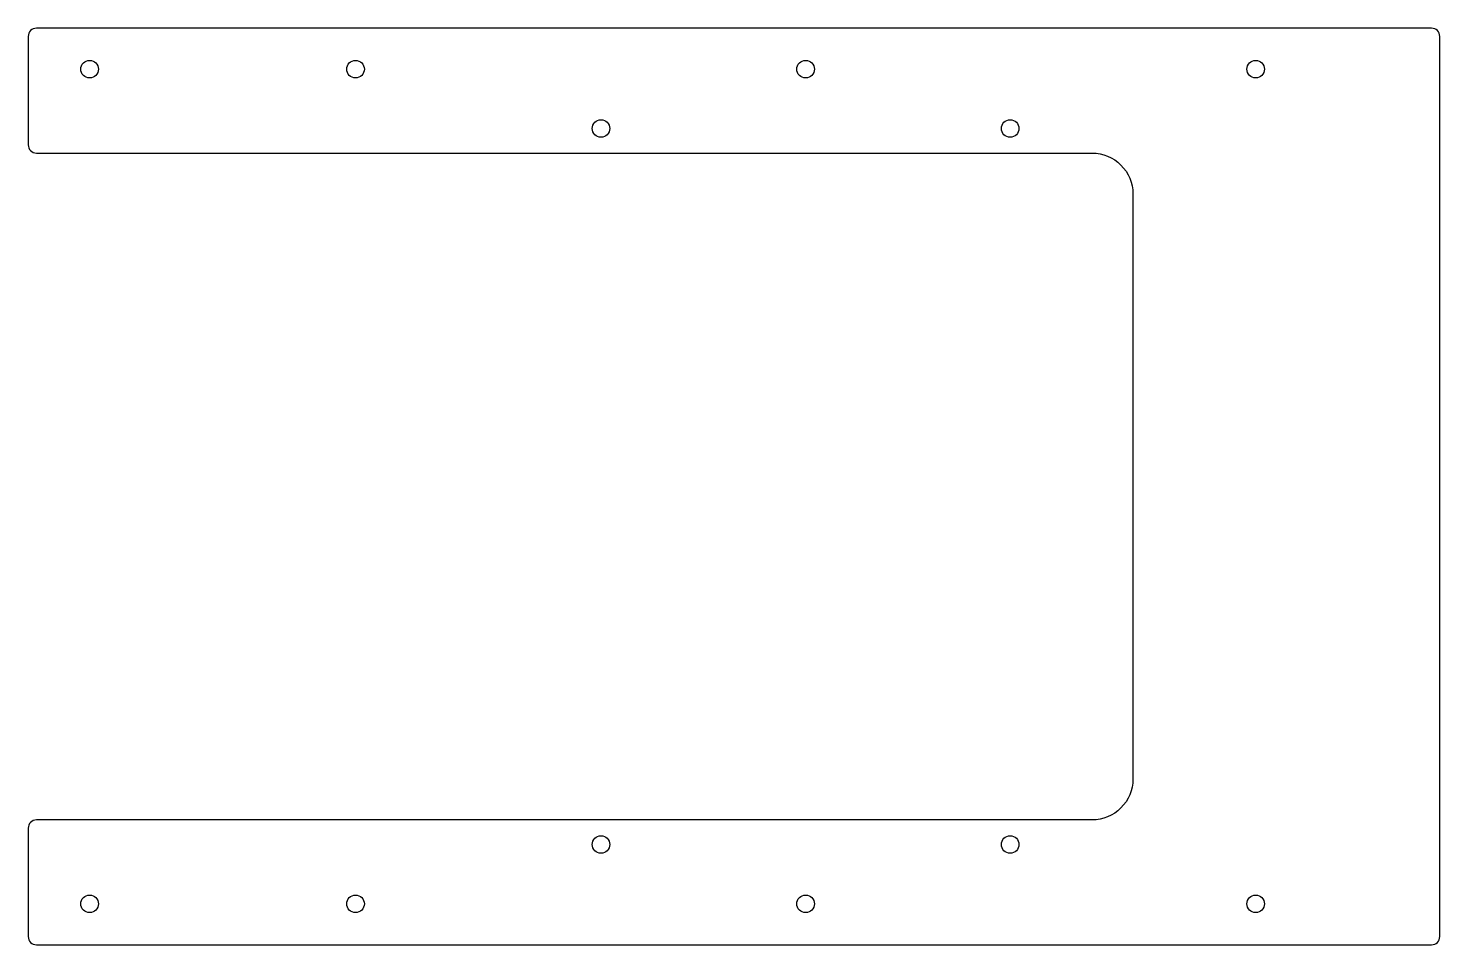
# Model space of a CAD drawing. Header units: millimetres. Extents: x -2 to 343, y 0 to 224.
import ezdxf

# ---------------------------------------------------------------- set-up
doc = ezdxf.new("R2010")
doc.units = ezdxf.units.MM

msp = doc.modelspace()

# ---------------------------------------------------------------- linework, layer by layer
msp.add_lwpolyline([(-2, 2, 0.414214), (0, 0), (341, 0, 0.414214), (343, 2), (343, 222, 0.414214), (341, 224), (0, 224, 0.414214), (-2, 222), (-2, 195.5, 0.414214), (0, 193.5), (258, 193.5, -0.414214), (268, 183.5), (268, 40.5, -0.414214), (258, 30.5), (0, 30.5, 0.414214), (-2, 28.5)], format="xyb", close=True)
for centre in [(13, 214), (78, 214), (188, 214), (298, 214), (138, 199.5), (238, 199.5), (138, 24.5), (238, 24.5), (13, 10), (78, 10), (188, 10), (298, 10)]:
    msp.add_circle(centre, 2.15)

doc.saveas('drawing.dxf')
